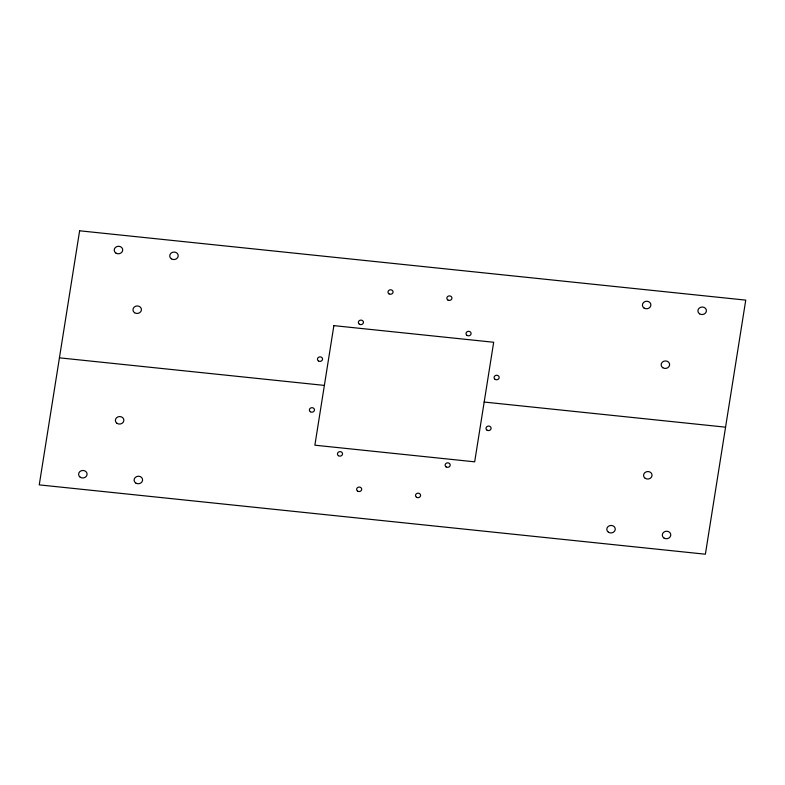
<?xml version="1.0" encoding="UTF-8"?>
<svg xmlns="http://www.w3.org/2000/svg" width="785" height="785" viewBox="0 0 785 785"><rect width="100%" height="100%" fill="white"/><g stroke="black" fill="none" stroke-linecap="round" stroke-linejoin="round"><path stroke-width="1.18" d="M59.434 357.832L324.372 385.406M484.178 402.048L725.566 427.168M79.619 230.79L39.25 484.875L705.381 554.21L745.75 300.125L79.619 230.79M333.87 325.628L314.873 445.193L474.68 461.825L493.677 342.26L333.87 325.628M117.004 423.331A4.249 3.758 -5.5 0 0 123.824 420.75A4.249 3.758 -5.5 0 0 118.025 416.855A4.249 3.758 -5.5 0 0 117.004 423.331M135.726 483.01A4.249 3.758 -5.5 0 0 142.556 480.43A4.249 3.758 -5.5 0 0 136.757 476.534A4.249 3.758 -5.5 0 0 135.726 483.01M80.217 477.231A4.249 3.758 -5.5 0 0 87.047 474.65A4.249 3.758 -5.5 0 0 81.247 470.764A4.249 3.758 -5.5 0 0 80.217 477.231M645.191 478.31A4.249 3.758 -5.5 0 0 652.011 475.73A4.249 3.758 -5.5 0 0 646.222 471.834A4.249 3.758 -5.5 0 0 645.191 478.31M608.414 532.21A4.249 3.758 -5.5 0 0 615.234 529.63A4.249 3.758 -5.5 0 0 609.445 525.744A4.249 3.758 -5.5 0 0 608.414 532.21M663.924 537.99A4.249 3.758 -5.5 0 0 670.743 535.409A4.249 3.758 -5.5 0 0 664.954 531.514A4.249 3.758 -5.5 0 0 663.924 537.99M357.597 491.116A2.551 2.257 -5.5 0 0 361.689 489.565A2.551 2.257 -5.5 0 0 358.215 487.23A2.551 2.257 -5.5 0 0 357.597 491.116M416.472 497.239A2.551 2.257 -5.5 0 0 420.564 495.698A2.551 2.257 -5.5 0 0 417.08 493.363A2.551 2.257 -5.5 0 0 416.472 497.239M310.36 411.752A2.551 2.257 -5.5 0 0 314.451 410.202A2.551 2.257 -5.5 0 0 310.968 407.866A2.551 2.257 -5.5 0 0 310.36 411.752M338.423 455.692A2.551 2.257 -5.5 0 0 342.525 454.142A2.551 2.257 -5.5 0 0 339.041 451.807A2.551 2.257 -5.5 0 0 338.423 455.692M446.086 466.898A2.551 2.257 -5.5 0 0 450.178 465.358A2.551 2.257 -5.5 0 0 446.704 463.022A2.551 2.257 -5.5 0 0 446.086 466.898M486.985 430.141A2.551 2.257 -5.5 0 0 491.076 428.59A2.551 2.257 -5.5 0 0 487.593 426.255A2.551 2.257 -5.5 0 0 486.985 430.141M134.578 312.724A4.249 3.758 -5.5 0 0 141.398 310.144A4.249 3.758 -5.5 0 0 135.599 306.258A4.249 3.758 -5.5 0 0 134.578 312.724M171.356 258.824A4.249 3.758 -5.5 0 0 178.175 256.244A4.249 3.758 -5.5 0 0 172.386 252.348A4.249 3.758 -5.5 0 0 171.356 258.824M115.846 253.045A4.249 3.758 -5.5 0 0 122.666 250.464A4.249 3.758 -5.5 0 0 116.877 246.569A4.249 3.758 -5.5 0 0 115.846 253.045M662.766 367.704A4.249 3.758 -5.5 0 0 669.585 365.133A4.249 3.758 -5.5 0 0 663.796 361.237A4.249 3.758 -5.5 0 0 662.766 367.704M644.034 308.024A4.249 3.758 -5.5 0 0 650.853 305.443A4.249 3.758 -5.5 0 0 645.064 301.548A4.249 3.758 -5.5 0 0 644.034 308.024M699.543 313.804A4.249 3.758 -5.5 0 0 706.372 311.223A4.249 3.758 -5.5 0 0 700.573 307.327A4.249 3.758 -5.5 0 0 699.543 313.804M388.938 293.825A2.551 2.257 -5.5 0 0 393.04 292.285A2.551 2.257 -5.5 0 0 389.556 289.95A2.551 2.257 -5.5 0 0 388.938 293.825M447.813 299.958A2.551 2.257 -5.5 0 0 451.915 298.408A2.551 2.257 -5.5 0 0 448.431 296.073A2.551 2.257 -5.5 0 0 447.813 299.958M318.425 360.933A2.551 2.257 -5.5 0 0 322.527 359.393A2.551 2.257 -5.5 0 0 319.044 357.047A2.551 2.257 -5.5 0 0 318.425 360.933M359.324 324.176A2.551 2.257 -5.5 0 0 363.416 322.625A2.551 2.257 -5.5 0 0 359.942 320.29A2.551 2.257 -5.5 0 0 359.324 324.176M466.987 335.381A2.551 2.257 -5.5 0 0 471.078 333.831A2.551 2.257 -5.5 0 0 467.595 331.496A2.551 2.257 -5.5 0 0 466.987 335.381M495.05 379.322A2.551 2.257 -5.5 0 0 499.152 377.771A2.551 2.257 -5.5 0 0 495.669 375.436A2.551 2.257 -5.5 0 0 495.05 379.322"/></g></svg>
